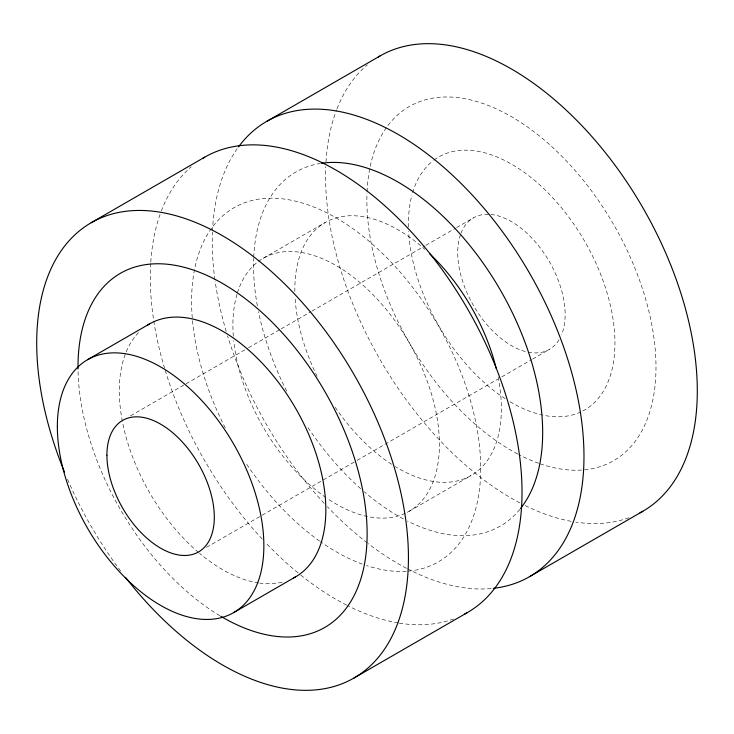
<?xml version="1.0" encoding="UTF-8"?>
<svg xmlns="http://www.w3.org/2000/svg" width="734" height="734" viewBox="0 0 734 734"><rect width="100%" height="100%" fill="white"/><g stroke="black" fill="none" stroke-linecap="round" stroke-linejoin="round"><path stroke-width="0.55" stroke-dasharray="3.67 2.75" d="M263.139 258.34L325.089 222.576M130.569 415.82L185.078 384.35M186.069 383.781L247.514 348.301M248.505 347.733L280.214 329.419M281.205 328.85L310.941 311.684M311.932 311.115L424.903 245.89M425.894 245.312L455.63 228.146M456.621 227.577L473.467 217.851M206.511 547.344L356.155 460.943M357.146 460.374L497.872 379.129M501.836 376.836L531.563 359.669M532.554 359.1L549.399 349.375M409.168 511.277L471.118 475.504M559.051 339.75A75.932 43.838 60 0 1 527.562 352.063M525.333 351.522A75.932 43.838 60 0 1 472.246 303.381A75.932 43.838 60 0 1 460.585 234.339M460.97 233.284A75.932 43.838 60 0 1 489.798 214.374M490.89 214.466A75.932 43.838 60 0 1 548.986 260.974A75.932 43.838 60 0 1 561.482 334.97M498.083 376.927A146.029 84.309 60 0 1 395.332 466.631M391.617 464.292A146.029 84.309 60 0 1 334.612 406.416M317.171 376.349A146.029 84.309 60 0 1 295.05 297.041M294.866 291.563A146.029 84.309 60 0 1 424.83 249.303M282.14 582.172A146.029 84.309 60 0 1 259.79 583.099M258.634 582.934A146.029 84.309 60 0 1 199.437 553.234M198.529 552.473A146.029 84.309 60 0 1 122.826 423.665M122.367 421.334A146.029 84.309 60 0 1 125.808 352.88M126.248 351.797A146.029 84.309 60 0 1 139.02 332.08M405.269 513.295A146.029 84.309 60 0 1 326.859 498.202M325.933 497.56A146.029 84.309 60 0 1 233.715 340.695M233.311 336.163A146.029 84.309 60 0 1 237.073 294.04M237.421 292.884A146.029 84.309 60 0 1 257.652 262.029M258.533 261.359A146.029 84.309 60 0 1 408.205 341.007A146.029 84.309 60 0 1 406.26 512.827M406.324 571.263A204.447 118.036 60 0 1 366.45 565.529M362.321 564.088A204.447 118.036 60 0 1 320.51 541.729M319.584 541.077A204.447 118.036 60 0 1 245.284 462.181M225.255 427.876A204.447 118.036 60 0 1 249.955 201.043A204.447 118.036 60 0 1 456.97 362.917A204.447 118.036 60 0 1 408.434 571.107M581.612 470.063A204.447 118.036 60 0 1 539.673 463.631M538.646 463.264A204.447 118.036 60 0 1 518.745 454.548M517.699 453.997A204.447 118.036 60 0 1 367.009 192.996M367.055 191.813A204.447 118.036 60 0 1 586.861 184.757A204.447 118.036 60 0 1 583.714 469.907M580.805 411.948A146.029 84.309 60 0 1 508.919 401.048M505.203 398.718A146.029 84.309 60 0 1 408.636 231.458M408.471 227.072A146.029 84.309 60 0 1 411.948 195.015M412.609 192.693A146.029 84.309 60 0 1 433.188 160.682M434.078 160.012A146.029 84.309 60 0 1 583.741 239.66A146.029 84.309 60 0 1 581.805 411.48M519.81 509.396A204.447 118.036 60 0 1 407.517 521.048M403.324 518.874A204.447 118.036 60 0 1 364.238 491.771M360.688 488.679A204.447 118.036 60 0 1 306.61 425.454M286.691 391.094A204.447 118.036 60 0 1 258.469 311.629M257.359 305.849A204.447 118.036 60 0 1 253.68 258.423M253.725 257.239A204.447 118.036 60 0 1 320.088 163.471M219.824 615.698A204.447 118.036 60 0 1 78.033 370.11M628.845 517.773A262.855 151.764 60 0 1 575.731 522.103M571.125 521.324A262.855 151.764 60 0 1 525.122 505.552M519.837 502.863A262.855 151.764 60 0 1 325.758 166.701M325.997 161.966A262.855 151.764 60 0 1 336.622 109.77M337.044 108.687A262.855 151.764 60 0 1 367.349 64.849M491.037 588.558A262.855 151.764 60 0 1 407.572 568.85M406.517 568.299A262.855 151.764 60 0 1 368.257 543.646M367.33 542.931A262.855 151.764 60 0 1 327.373 506.68M324.208 503.313A262.855 151.764 60 0 1 227.558 335.906M226.228 331.484A262.855 151.764 60 0 1 215.126 281.067M214.961 279.911A262.855 151.764 60 0 1 212.429 232.137M212.484 230.944A262.855 151.764 60 0 1 237.137 148.8M453.566 618.973A262.855 151.764 60 0 1 399.296 623.12M398.149 622.937A262.855 151.764 60 0 1 347.723 605.697M346.668 605.165A262.855 151.764 60 0 1 298.921 573.584M298.004 572.841A262.855 151.764 60 0 1 265.424 542.444M262.258 539.077A262.855 151.764 60 0 1 164.93 369.459M164.6 368.358A262.855 151.764 60 0 1 150.718 263.167M150.791 261.983A262.855 151.764 60 0 1 160.929 212.062M161.342 210.97A262.855 151.764 60 0 1 191.207 166.774M120.706 571.098A262.855 151.764 60 0 1 67.097 478.256"/><path stroke-width="1.1" d="M91.135 222.751L204.722 157.168M266.681 121.404L380.01 55.977M87.594 359.688L149.553 323.923M233.623 612.624L295.582 576.851M353.99 678.023L467.576 612.45M529.535 576.676L642.865 511.249M429.665 253.735A146.029 84.309 60 0 1 496.166 368.284M147.681 325.061A146.029 84.309 60 0 1 295.582 408.232A146.029 84.309 60 0 1 293.664 577.906M321.226 163.287A204.447 118.036 60 0 1 500.331 290.022A204.447 118.036 60 0 1 520.534 508.497M78.015 369.046A204.447 118.036 60 0 1 221.952 283.113A204.447 118.036 60 0 1 367.128 534.554A204.447 118.036 60 0 1 220.741 616.248M378.129 57.087A262.855 151.764 60 0 1 643.333 208.557A262.855 151.764 60 0 1 639.984 512.837M238.495 146.919A262.855 151.764 60 0 1 529.535 273.158A262.855 151.764 60 0 1 493.349 588.329M202.841 158.287A262.855 151.764 60 0 1 468.053 309.748A262.855 151.764 60 0 1 464.705 614.037M64.491 472.017A262.855 151.764 60 0 1 188.179 219.622A262.855 151.764 60 0 1 405.37 594.724A262.855 151.764 60 0 1 125.486 577.355M57.353 426.546A146.029 84.309 60 0 0 212.236 619.221A146.029 84.309 60 0 0 212.236 412.71A146.029 84.309 60 0 0 57.353 426.546M106.916 455.153A75.932 43.838 60 0 0 187.454 555.354A75.932 43.838 60 0 0 187.454 447.96A75.932 43.838 60 0 0 106.916 455.153"/></g></svg>
